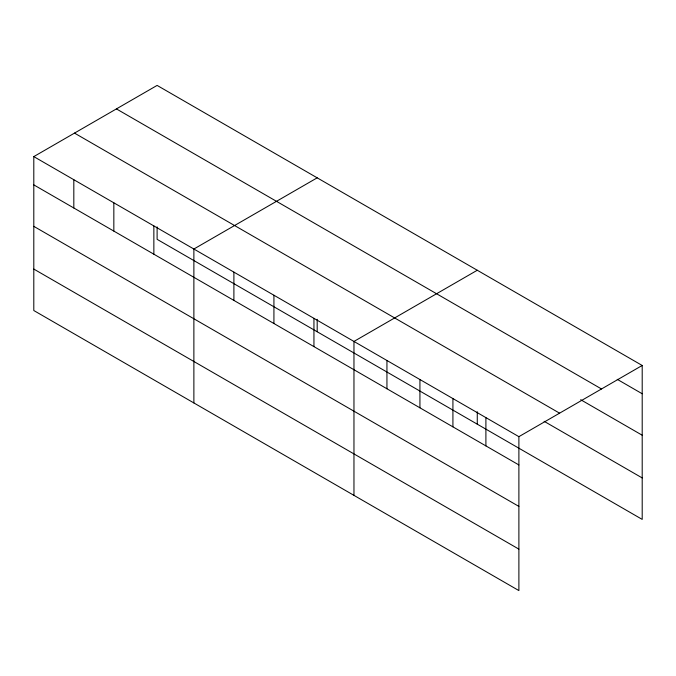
<?xml version="1.0" encoding="UTF-8"?>
<svg xmlns="http://www.w3.org/2000/svg" width="676" height="676" viewBox="0 0 676 676"><rect width="100%" height="100%" fill="white"/><g stroke="black" fill="none" stroke-linecap="round" stroke-linejoin="round"><path stroke-width="1.01" d="M518.889 506.408L518.889 436.662L33.8 156.604L33.8 310.529L518.889 590.587L518.889 506.408L33.8 226.342M157.111 226.899L157.111 239.338L642.2 519.396L642.2 365.471L157.111 85.413L33.8 156.604M317.188 177.83L193.877 249.021L193.877 402.947M477.273 270.248L353.962 341.439L353.962 495.373M518.889 436.662L642.2 365.471M617.239 379.337L642.2 393.753M116.416 108.904L601.505 388.97M580.684 399.702L642.2 435.217M74.495 133.104L559.584 413.171M544.129 421.317L642.2 477.932M33.8 184.878L518.889 464.944M33.8 269.065L518.889 549.132M485.9 417.624L485.9 445.898M477.273 411.735L477.273 424.173M452.92 398.578L452.92 426.852M419.931 379.532L419.931 407.814M386.942 360.485L386.942 388.768M317.188 319.317L317.188 331.755M313.943 318.337L313.943 346.619M273.924 295.235L273.924 323.508M233.896 272.124L233.896 300.406M153.858 225.919L153.858 254.193M113.838 202.808L113.838 231.091M73.819 179.706L73.819 207.988"/></g></svg>
